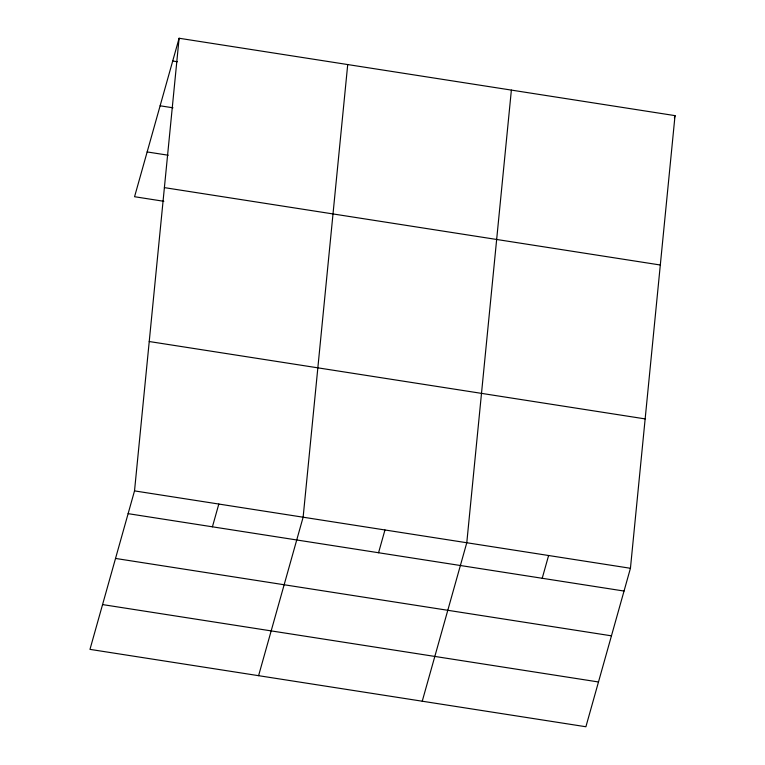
<?xml version="1.0" encoding="UTF-8"?>
<svg xmlns="http://www.w3.org/2000/svg" width="765" height="765" viewBox="0 0 765 765"><rect width="100%" height="100%" fill="white"/><g stroke="black" fill="none" stroke-linecap="round" stroke-linejoin="round"><path stroke-width="1.15" d="M134.516 490.891L179.106 38.25L675.026 115.63L630.437 568.28L585.894 726.75L89.974 649.37L134.516 490.891L630.437 568.28M347.721 64.556L303.131 517.207L258.589 675.677M511.374 90.098L466.784 542.739L422.242 701.209M179.106 38.25L134.564 196.72L163.834 201.291M212.421 526.817L218.819 504.049M378.56 552.741L384.958 529.973M542.213 578.273L548.61 555.514M674.386 117.915L675.026 115.63M172.708 61.018L177.394 61.745M160.114 105.8L172.995 107.808M147.148 151.939L168.224 155.228M164.389 187.626L660.31 265.006M149.232 341.525L645.153 418.904M128.118 513.659L624.039 591.049M115.525 558.44L611.455 635.83M102.558 604.58L598.479 681.969"/></g></svg>
